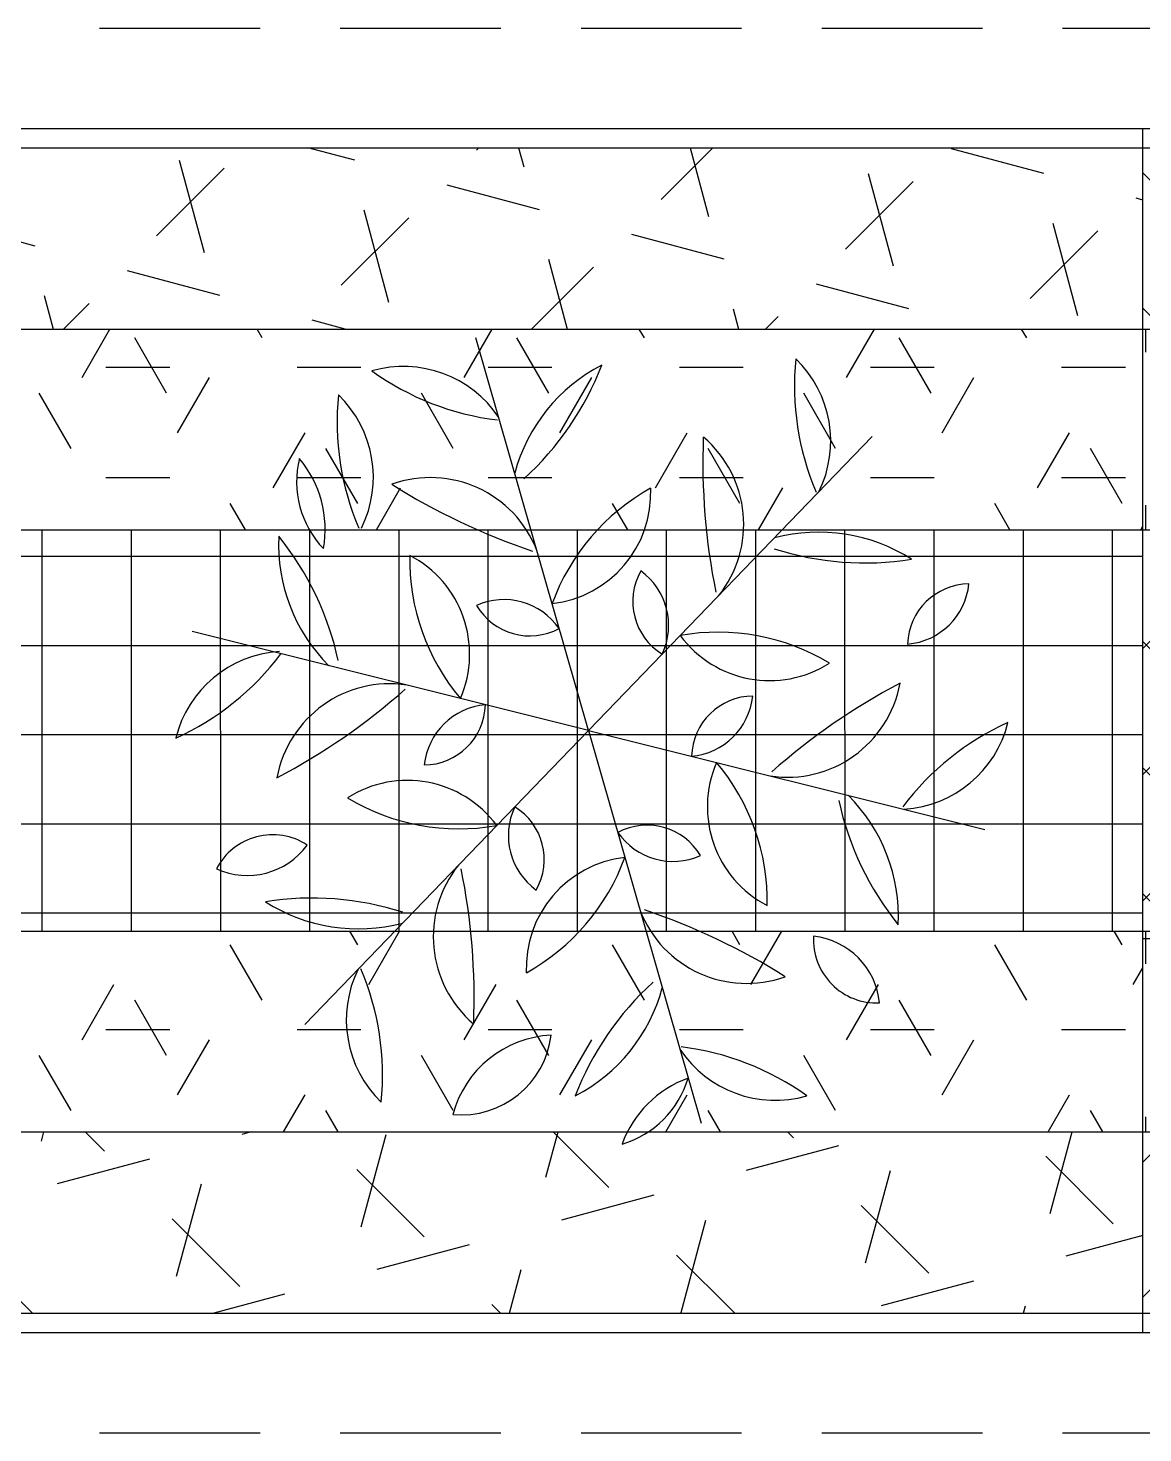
# Model space of a CAD drawing. Extents: x 941299 to 942979, y 2579300 to 2579597.
# Drawn here: x 942020.32 to 942034.21, y 2579398.13 to 2579415.63 of the extents above; entities that cross this region are included whole.
import ezdxf

# ---------------------------------------------------------------- set-up
doc = ezdxf.new("R2010")
doc.units = 0
doc.linetypes.add('HIDDEN', pattern=[0.375, 0.25, -0.125])
for name, color, linetype in [('fz', 7, 'CONTINUOUS'), ('尺寸标注', 2, 'CONTINUOUS'), ('绿化工程', 3, 'CONTINUOUS'), ('路缘石', 37, 'CONTINUOUS')]:
    doc.layers.add(name, color=color, linetype=linetype)
pattern_1 = [(0, (125, 0), (0, 1.374815), [0.79375, -1.5875]), (120, (125, 0), (-1.1906247155, -0.6874075), [0.79375, -1.5875]), (60, (125.7938, 0), (-1.1906247155, 0.6874075), [0.79375, -1.5875])]

# ---------------------------------------------------------------- blocks, each defined once
blk = doc.blocks.new('mm')
at = {"layer": '绿化工程', "color": 3}
for q in [(-1.402, 4.893), (3.536, 3.661), (-4.939, 1.232), (-3.536, -3.661), (4.939, -1.232), (1.402, -4.893)]:
    blk.add_line((0, 0), q, dxfattribs=at)
for centre, major_axis, start_param, end_param in [((-2.305, 3.107), (-0.937, -1.077), 2.87543, 4.137298), ((1.147, 2.651), (-1.614, 1.404), 5.905358, 6.736911), ((-3.282, 5.871), (-2.423, -2.784), 1.452062, 1.921374), ((5.958, 4.297), (-2.227, -2.559), -0.953162, -0.452682), ((1.59, 3.604), (-0.937, -1.077), 1.828233, 3.0901), ((-0.722, 7.236), (-2.227, -2.559), 0.094036, 0.594515), ((0.26, 3.848), (-2.559, 2.227), 0.617634, 1.118114), ((-4.108, 3.154), (-1.077, 0.937), 3.399029, 4.660897), ((9.563, 3.34), (-5.343, -6.139), -0.893411, -0.654493), ((0.509, 2.569), (-1.075, 0.936), 3.181215, 4.724935), ((-2.431, 3.1), (-0.91, 0.792), 0.475137, 1.480238), ((-4.657, 2.504), (-0.903, -1.038), 2.112265, 2.984703), ((-1.971, 1.725), (-0.936, -1.075), 2.657616, 4.201336), ((1.889, 9.952), (-6.139, 5.343), 1.724582, 1.9635), ((-0.608, 2.957), (-1.044, 0.909), 2.399355, 3.90281), ((2.095, 0.649), (-2.047, 1.781), 5.936784, 6.648567), ((2.87, 0.332), (-1.614, 1.404), 4.858161, 5.689713), ((-1.723, 2.319), (-1.404, -1.614), -0.901426, -0.069874), ((-6.726, 0.094), (-2.423, -2.784), 2.499259, 2.968572), ((0.485, 2.139), (-1.781, -2.047), -0.87, -0.158217), ((-2.865, 0.952), (-1.044, 0.909), 3.446553, 4.950008), ((3.444, 5.778), (-2.784, 2.423), 1.97566, 2.444973), ((1.322, 1.608), (-0.506, -0.581), -1.369338, 0.165322), ((0.159, 1.308), (-0.551, -0.633), 1.848438, 3.230731), ((4.746, 1.055), (-0.506, -0.581), 3.866649, 5.40131), ((3.905, 1.913), (-0.633, 0.551), 2.372036, 3.75433), ((-1.053, 0.791), (-0.551, -0.633), 2.895635, 4.277929), ((-0.731, 1.949), (-0.581, 0.506), 1.248655, 2.783316), ((1.61, -1.489), (-1.781, -2.047), 3.31879, 4.030573), ((2.257, 2.006), (-0.909, -1.044), -0.218639, 1.284816), ((-3.757, -0.44), (-1.077, 0.937), 5.493424, 6.755292), ((-6.542, 2.996), (-2.559, 2.227), 2.71203, 3.212509), ((-2.479, -0.844), (-1.075, 0.936), 5.27561, 6.81933), ((2.479, 0.844), (-0.936, -1.075), 0.563221, 2.106941), ((7.674, -6.612), (-5.343, -6.139), 4.342576, 4.581494), ((-7.674, 6.612), (-6.139, 5.343), 2.77178, 3.010698), ((2.054, -0.341), (-0.506, -0.581), 3.866649, 5.40131), ((1.212, 0.516), (-0.633, 0.551), 2.372036, 3.75433), ((-2.054, 0.341), (-0.581, 0.506), 2.295853, 3.830513), ((-1.212, -0.516), (-0.551, -0.633), 3.942833, 5.325126), ((6.625, -2.992), (-2.227, -2.559), 4.282826, 4.783306), ((3.841, 0.443), (-0.937, -1.077), 0.781035, 2.042903), ((-2.257, -2.006), (-0.909, -1.044), 2.922954, 4.426409), ((2.865, -0.952), (-1.044, 0.909), 0.30496, 1.808415), ((-0.485, -2.139), (-2.047, 1.781), 3.842389, 4.554172), ((-1.61, 1.489), (-1.781, -2.047), 0.177197, 0.88898), ((6.726, -0.094), (-2.784, 2.423), 0.928463, 1.397775), ((1.723, -2.319), (-1.404, -1.614), 2.240167, 3.071719), ((-0.159, -1.308), (-0.633, 0.551), 0.277641, 1.659935), ((-1.322, -1.608), (-0.581, 0.506), 3.343051, 4.877711), ((0.731, -1.949), (-0.581, 0.506), 4.390248, 5.924909), ((-3.936, -2.086), (-0.594, 0.517), 4.84964, 6.520169), ((1.053, -0.791), (-0.633, 0.551), 1.324839, 2.707133), ((-4.253, -0.878), (-0.609, -0.7), 0.291497, 1.653535), ((-0.509, -2.569), (-0.936, -1.075), -1.531174, 0.012546), ((-9.563, -3.34), (-5.343, -6.139), 2.248181, 2.487099), ((0.608, -2.957), (-0.909, -1.044), 3.970152, 5.473606), ((-2.095, -0.649), (-1.781, -2.047), 1.224395, 1.936178), ((-3.444, -5.778), (-2.423, -2.784), 3.546457, 4.015769), ((-2.87, -0.332), (-1.614, 1.404), 1.716568, 2.54812), ((1.971, -1.725), (-0.936, -1.075), -0.483977, 1.059743), ((-1.889, -9.952), (-6.139, 5.343), 4.866175, 5.105093), ((3.591, -2.607), (-0.594, 0.517), 0.66085, 2.331379), ((2.703, -3.485), (-0.7, 0.609), 3.956688, 5.318726), ((-1.59, -3.604), (-1.077, 0.937), 0.257437, 1.519304), ((-5.958, -4.297), (-2.559, 2.227), 3.759227, 4.259707), ((3.282, -5.871), (-2.784, 2.423), 6.164451, 6.633763), ((-1.147, -2.651), (-1.404, -1.614), 1.192969, 2.024522), ((-1.585, -3.66), (-0.741, -0.851), 0.623239, 2.166066), ((-0.404, -5.125), (-0.873, -1.004), 3.903553, 5.168938), ((2.326, -3.179), (-0.937, -1.077), -0.266162, 0.995705), ((0.742, -7.308), (-2.227, -2.559), 3.235628, 3.736108), ((1.711, -5.623), (-0.903, -1.038), 4.20666, 5.079098), ((0.082, -3.993), (-0.792, -0.91), 0.998736, 2.003837)]:
    blk.add_ellipse(centre, major_axis=major_axis, ratio=1, start_param=start_param, end_param=end_param, dxfattribs=at)

msp = doc.modelspace()

# ---------------------------------------------------------------- hatches: boundary and pattern name
at = {"layer": '绿化工程'}
h = msp.add_hatch(dxfattribs=at)
h.set_pattern_fill('TRIANG', color=9, scale=0.25, angle=165, style=0)
h.set_pattern_definition([(225, (125, 0), (0.6163125027, -2.3001105254), [1.190625, -1.190625]), (285, (125, 0), (2.3001103979, -0.6163129787), [1.190625, -1.190625]), (165, (125.3082, -1.15), (-1.6837978952, -1.6837975467), [1.190625, -1.190625])])
h.paths.add_polyline_path([(941971.7134, 2579414.14137), (941971.7134, 2579411.88137), (942034.2134, 2579411.88137), (942034.2134, 2579414.14137)])
h = msp.add_hatch(dxfattribs=at)
h.set_pattern_fill('SACNCR', color=9, scale=0.5, angle=90, style=0)
h.paths.add_polyline_path([(942034.2134, 2579414.14137), (942034.2134, 2579411.88137), (942084.2134, 2579411.88137), (942084.2134, 2579414.14137)])
h = msp.add_hatch(dxfattribs=at)
h.set_pattern_fill('HEX', color=9, scale=0.25, style=0)
h.set_pattern_definition(pattern_1)
h.paths.add_polyline_path([(941971.7134, 2579411.88137), (941971.7134, 2579409.38137), (942034.2134, 2579409.38137), (942034.2134, 2579411.88137)])
h = msp.add_hatch(dxfattribs=at)
h.set_pattern_fill('CROSS', color=9, scale=0.2, style=0)
h.paths.add_polyline_path([(942034.2134, 2579411.88137), (942034.2134, 2579409.38137), (942084.2134, 2579409.38137), (942084.2134, 2579411.88137)])
h = msp.add_hatch(dxfattribs=at)
h.set_pattern_fill('ANSI37', color=9, scale=0.35, angle=45, style=0)
h.set_pattern_definition([(90, (125, 0), (-1.11125, 1e-16), []), (180, (125, 0), (-1e-16, -1.11125), [])])
h.paths.add_polyline_path([(941971.7134, 2579409.38137), (941971.7134, 2579404.38137), (942034.2134, 2579404.38137), (942034.2134, 2579409.38137)])
h = msp.add_hatch(dxfattribs=at)
h.set_pattern_fill('ANSI37', color=9, scale=0.35, style=0)
h.paths.add_polyline_path([(942034.2134, 2579409.38137), (942034.2134, 2579404.38137), (942084.2134, 2579404.38137), (942084.2134, 2579409.38137)])
h = msp.add_hatch(dxfattribs=at)
h.set_pattern_fill('HEX', color=9, scale=0.25, style=0)
h.set_pattern_definition(pattern_1)
h.paths.add_polyline_path([(941971.7134, 2579401.88137), (941971.7134, 2579404.38137), (942034.2134, 2579404.38137), (942034.2134, 2579401.88137)])
h = msp.add_hatch(dxfattribs=at)
h.set_pattern_fill('CROSS', color=9, scale=0.2, style=0)
h.paths.add_polyline_path([(942034.2134, 2579401.88137), (942034.2134, 2579404.38137), (942084.2134, 2579404.38137), (942084.2134, 2579401.88137)])
h = msp.add_hatch(dxfattribs=at)
h.set_pattern_fill('TRIANG', color=9, scale=0.25, angle=75, style=0)
h.set_pattern_definition([(135, (125, 0), (-2.3001105254, -0.6163125027), [1.190625, -1.190625]), (195, (125, 0), (-0.6163129787, -2.3001103979), [1.190625, -1.190625]), (75, (123.85, -0.3082), (-1.6837975467, 1.6837978952), [1.190625, -1.190625])])
h.paths.add_polyline_path([(941971.7134, 2579399.62137), (941971.7134, 2579401.88137), (942034.2134, 2579401.88137), (942034.2134, 2579399.62137)])
h = msp.add_hatch(dxfattribs=at)
h.set_pattern_fill('SACNCR', color=9, scale=0.5, style=0)
h.paths.add_polyline_path([(942034.2134, 2579399.62137), (942034.2134, 2579401.88137), (942084.2134, 2579401.88137), (942084.2134, 2579399.62137)])

# ---------------------------------------------------------------- linework, layer by layer
at = {"layer": 'fz', "color": 2}
for p, q in [((941784.2134, 2579414.38137), (942084.2134, 2579414.38137)), ((941784.2134, 2579399.38137), (942084.2134, 2579399.38137))]:
    msp.add_line(p, q, dxfattribs=at)
at = {"layer": 'fz', "color": 8}
for p, q in [((942034.2134, 2579399.38137), (942034.2134, 2579414.38137)), ((941784.2134, 2579411.88137), (942084.2134, 2579411.88137)), ((941784.2134, 2579409.38137), (942084.2134, 2579409.38137)), ((941784.2134, 2579404.38137), (942084.2134, 2579404.38137)), ((941784.2134, 2579401.88137), (942084.2134, 2579401.88137))]:
    msp.add_line(p, q, dxfattribs=at)
at = {"layer": '尺寸标注', "color": 253, "linetype": 'HIDDEN', "ltscale": 8}
for p, q in [((941784.2134, 2579415.63137), (942084.2134, 2579415.63137)), ((941784.2134, 2579398.13137), (942084.2134, 2579398.13137))]:
    msp.add_line(p, q, dxfattribs=at)
at = {"layer": '路缘石'}
for p, q in [((941784.2134, 2579414.14137), (942084.2134, 2579414.14137)), ((941784.2134, 2579399.62137), (942084.2134, 2579399.62137))]:
    msp.add_line(p, q, dxfattribs=at)

# ---------------------------------------------------------------- block references
at = {"layer": 'fz'}
msp.add_blockref('mm', (942027.30612, 2579406.88137), dxfattribs=at)

doc.saveas('drawing.dxf')
